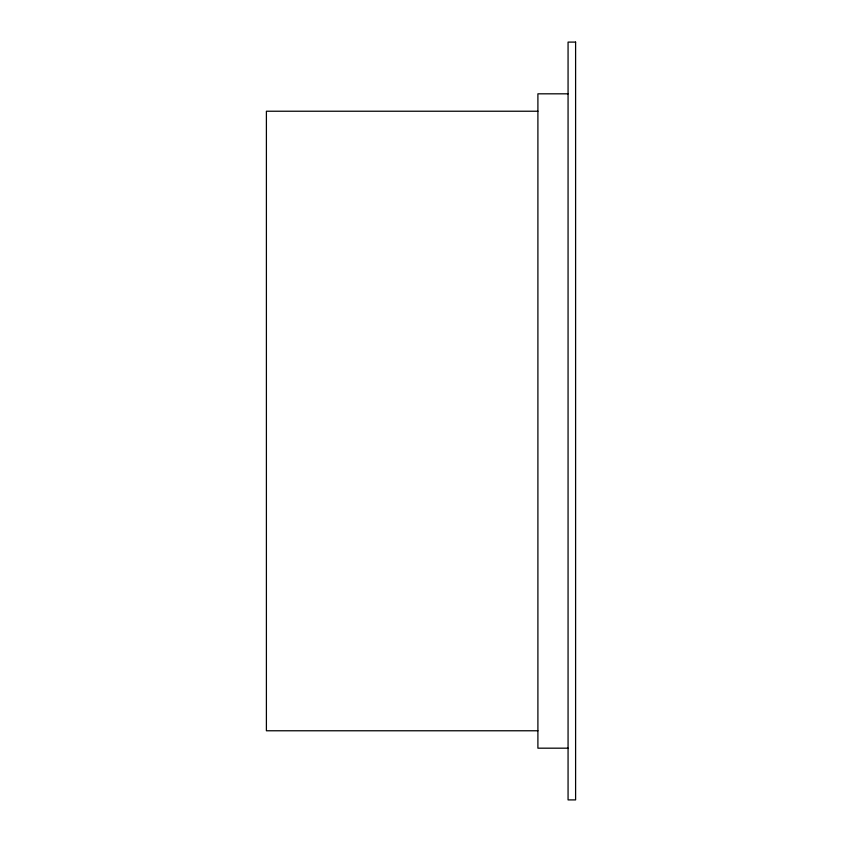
<?xml version="1.0" encoding="UTF-8"?>
<svg xmlns="http://www.w3.org/2000/svg" width="842" height="842" viewBox="0 0 842 842"><rect width="100%" height="100%" fill="white"/><g stroke="black" fill="none" stroke-linecap="round" stroke-linejoin="round"><path stroke-width="1.26" d="M568.066 93.82L537.901 93.82L537.901 748.18L568.066 748.18M537.901 111.228L266.398 111.228L266.398 730.772L537.901 730.772M575.602 42.1L568.066 42.1L568.066 799.9L575.602 799.9L575.602 42.1"/></g></svg>
